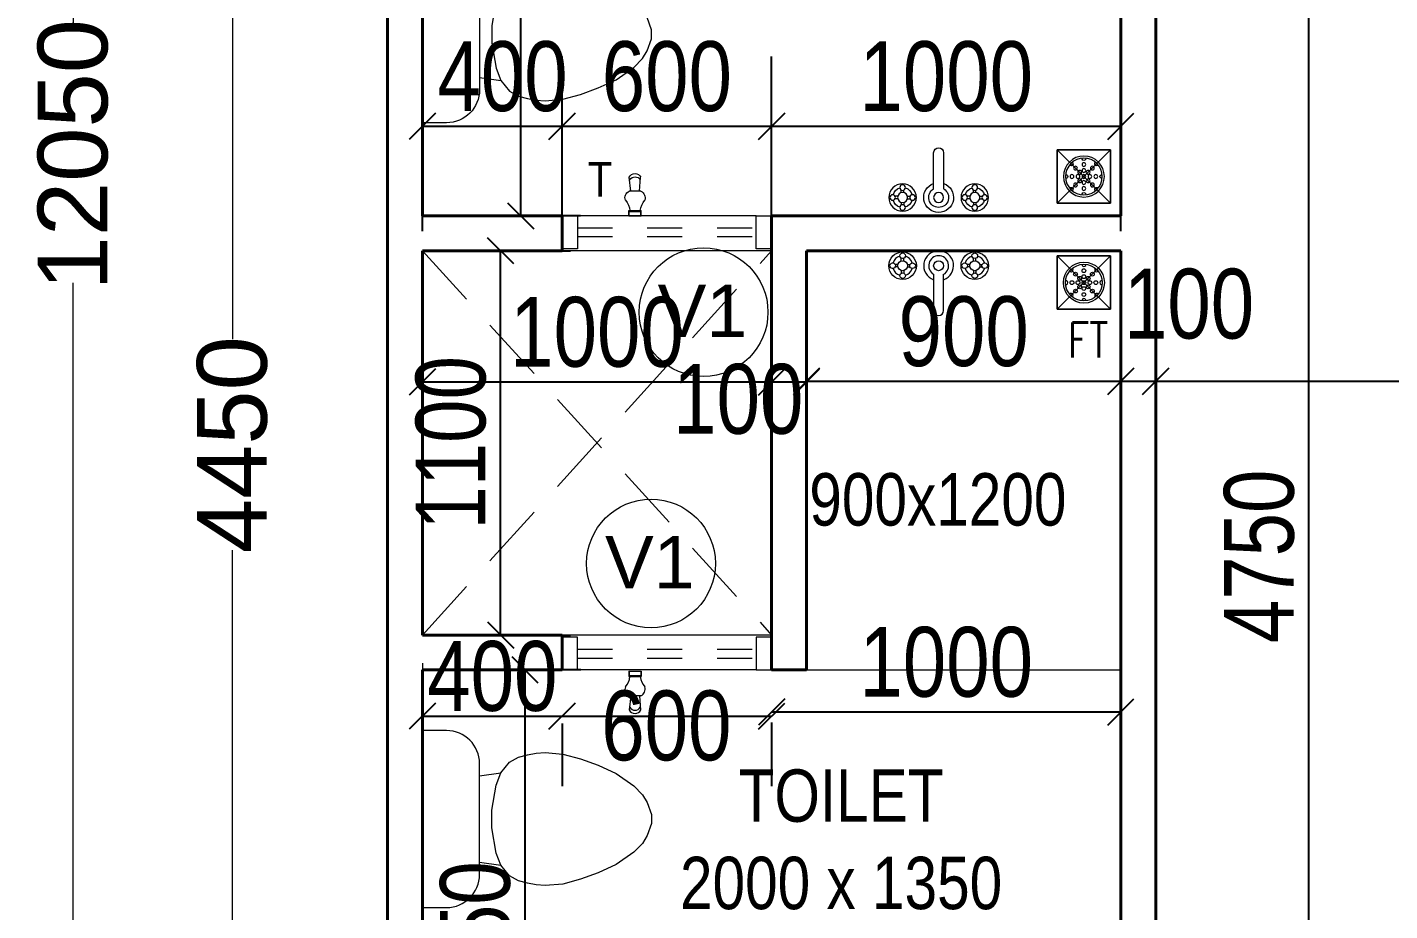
# Model space of a CAD drawing. Header units: metres. Extents: x 1689 to 2066, y 219 to 408.
# Drawn here: x 1914.75 to 1918.652, y 338.557 to 341.087 of the extents above; entities that cross this region are included whole.
import ezdxf

# ---------------------------------------------------------------- set-up
doc = ezdxf.new("R2010")
doc.units = ezdxf.units.M
doc.header["$LTSCALE"] = 1.5
for name, pattern in [('00_toilet$0$8th floor plan$0$HIDDEN', [0.375, 0.25, -0.125]), ('CENTER', [2, 1.25, -0.25, 0.25, -0.25]), ('DASHED', [0.75, 0.5, -0.25]), ('DASHED2', [0.375, 0.25, -0.125])]:
    doc.linetypes.add(name, pattern=pattern)
for name, color, linetype, lineweight in [('A- DOOR WINDOW TAGS', 7, 'Continuous', 5), ('A-FIXTURES', 127, 'Continuous', 5), ('A-GRID', 252, 'CENTER', 5), ('A-SYMBOL', 252, 'Continuous', 5), ('A-WALL', 1, 'Continuous', 40), ('A-WINDOW', 143, 'Continuous', 13), ('A-Working Dimension', 42, 'Continuous', 5)]:
    doc.layers.add(name, color=color, linetype=linetype, lineweight=lineweight)
doc.layers.add('A-Text', color=7, linetype='Continuous')
doc.styles.add('ARIAL NARROW', font='ARIALN.TTF')
doc.styles.add('DIM', font='arial.ttf', dxfattribs={"width": 0.8, "height": 0.2})
doc.styles.add('Roman', font='romans.shx', dxfattribs={"bigfont": 'bigfont.shx'})
doc.styles.get("Standard").update_dxf_attribs({"font": 'arial.ttf', "height": 0.2})
doc.dimstyles.new('W-DIM', dxfattribs={"dimtxt": 0.125, "dimasz": 0.075, "dimexe": 0.2, "dimexo": 0.2, "dimgap": 0.04, "dimtad": 1, "dimdec": 0, "dimlfac": 1000, "dimzin": 0, "dimdsep": 46, "dimtxsty": 'DIM', "dimblk": 'OBLIQUE', "dimcen": 0.09, "dimclrt": 7, "dimadec": 0, "dimazin": 0, "dimtfac": 1, "dimtdec": 0, "dimtofl": 0, "dimtmove": 0, "dimatfit": 3, "dimldrblk": 'OPEN90', "dimfxl": 0.1, "dimtolj": 1, "dimtzin": 0, "dimarcsym": 0})
doc.dimstyles.new('Working Dim', dxfattribs={"dimtxt": 0.125, "dimasz": 0.15, "dimexe": 0.09, "dimexo": 0.0625, "dimgap": 0, "dimtad": 0, "dimdec": 0, "dimlfac": 1000, "dimzin": 0, "dimdsep": 46, "dimtxsty": 'Standard', "dimblk": 'OBLIQUE', "dimcen": 0.09, "dimse1": 1, "dimse2": 1, "dimclrd": 256, "dimclre": 256, "dimadec": 0, "dimazin": 0, "dimtfac": 1, "dimtdec": 0, "dimtofl": 0, "dimtmove": 1, "dimatfit": 3, "dimldrblk": 'OBLIQUE', "dimfxl": 1, "dimtolj": 1, "dimtzin": 0, "dimlwd": -1, "dimlwe": -1, "dimarcsym": 0})

# ---------------------------------------------------------------- blocks, each defined once
blk = doc.blocks.new('V01')
at = {"layer": 'A-WINDOW'}
for p, q in [((0, 0), (0, 0.1)), ((0, 0.1), (0.6, 0.1)), ((0.6, 0.094), (0.6, 0.1)), ((0.044, 0), (0.556, 0))]:
    blk.add_line(p, q, dxfattribs=at)
at = {"layer": 'A-WINDOW', "linetype": 'DASHED', "ltscale": 0.1}
for p, q in [((0.556, 0.0591), (0.044, 0.0591)), ((0.556, 0.0341), (0.044, 0.0341))]:
    blk.add_line(p, q, dxfattribs=at)
at = {"layer": 'A-WINDOW'}
for points in [[(0, 0.0655), (0, 0.0655), (0, 0.094), (0.044, 0.094), (0.044, 0), (0, 0), (0, 0.0215), (0, 0.0285), (0, 0.0285)], [(0.556, 0.0655), (0.556, 0.0655), (0.556, 0.094), (0.6, 0.094), (0.6, 0), (0.556, 0), (0.556, 0.0215), (0.556, 0.0285), (0.556, 0.0285)]]:
    blk.add_lwpolyline(points, close=True, dxfattribs=at)
blk = doc.blocks.new('A$C7F4022AB')
at = {"layer": 'A-FIXTURES'}
for p, q in [((0, 253.4, 0), (-69, 253.4, 0)), ((-503.7, 153.9, 0), (-452.9, 172.4, 0)), ((-452.9, 172.4, 0), (-401.9, 186.1, 0)), ((-401.9, 186.1, 0), (-351.3, 190.5, 0)), ((-351.3, 190.5, 0), (-326, 188.3, 0)), ((-326, 188.3, 0), (-300.5, 183.8, 0)), ((-300.5, 183.8, 0), (-275.1, 177, 0)), ((-275.1, 177, 0), (-249.7, 162.6, 0)), ((-249.7, 162.6, 0), (-224.3, 132.3, 0)), ((-163.7, 158.8, 0), (-163.7, -158.7, 0)), ((-605.3, 95, 0), (-554.5, 130.2, 0)), ((-554.5, 130.2, 0), (-503.7, 153.9, 0)), ((-224.3, 132.3, 0), (-211.6, 97.4, 0)), ((-163.7, 123.5, 0), (-224.3, 132.3, 0)), ((-630.7, 69.6, 0), (-605.3, 95, 0)), ((-211.6, 97.4, 0), (-198.9, 25.4, 0)), ((-656.1, 12.7, 0), (-643.4, 47.6, 0)), ((-643.4, 47.6, 0), (-630.7, 69.6, 0)), ((-656.1, -12.7, 0), (-656.1, 12.7, 0)), ((-198.9, 25.4, 0), (-198.9, -25.4, 0)), ((-643.4, -47.6, 0), (-656.1, -12.7, 0)), ((-198.9, -25.4, 0), (-211.6, -97.4, 0)), ((-630.7, -69.6, 0), (-643.4, -47.6, 0)), ((-605.3, -95, 0), (-630.7, -69.6, 0)), ((-554.5, -130.2, 0), (-605.3, -95, 0)), ((-211.6, -97.4, 0), (-224.3, -132.3, 0)), ((-503.7, -153.9, 0), (-554.5, -130.2, 0)), ((-452.9, -172.4, 0), (-503.7, -153.9, 0)), ((-224.3, -132.3, 0), (-249.7, -162.6, 0)), ((-163.7, -123.5, 0), (-224.3, -132.3, 0)), ((-401.9, -186.1, 0), (-452.9, -172.4, 0)), ((-351.3, -190.5, 0), (-401.9, -186.1, 0)), ((-326, -188.3, 0), (-351.3, -190.5, 0)), ((-300.5, -183.8, 0), (-326, -188.3, 0)), ((-275.1, -177, 0), (-300.5, -183.8, 0)), ((-249.7, -162.6, 0), (-275.1, -177, 0)), ((-69, -253.4, 0), (0, -253.4, 0))]:
    blk.add_line(p, q, dxfattribs=at)
blk.add_lwpolyline([(0, -253.4), (0, 253.4)], dxfattribs=at)
for centre, start, end in [((-69, 158.8, 0), 90, 180), ((-69, -158.7, 0), 180, 270)]:
    blk.add_arc(centre, 94.6, start, end, dxfattribs=at)
blk = doc.blocks.new('CUT OUT 100x100')
at = {"layer": 'A-FIXTURES'}
for p, q in [((-50, -50), (50.8, 50.8)), ((50.8, -50), (-50, 50.8))]:
    blk.add_line(p, q, dxfattribs=at)
at = {"layer": 'A-FIXTURES', "color": 1}
blk.add_lwpolyline([(-50, 50.8), (-50, -50), (50.8, -50), (50.8, 50.8)], close=True, dxfattribs=at)
at = {"layer": 'A-FIXTURES'}
blk.add_lwpolyline([(-50, 50.8), (50.8, 50.8), (50.8, -50), (-50, -50)], close=True, dxfattribs=at)
at = {"layer": 'A-FIXTURES', "color": 1}
blk.add_circle((0.4, 0.4), 38.8, dxfattribs=at)
at = {"layer": 'A-FIXTURES', "color": 7}
for centre, radius in [((0.4, 0.4), 34.8), ((0.4, 23), 3.56), ((-22.2, 0.4), 3.56), ((-15.6, 16.4), 3.56), ((-10.9, 0.4), 3.56), ((-7.6, 8.4), 3.56), ((0.4, 11.7), 3.56), ((0.4, 0.4), 3.56), ((8.4, 8.4), 3.56), ((11.7, 0.4), 3.56), ((16.4, 16.4), 3.56), ((23, 0.4), 3.56), ((-15.6, -15.6), 3.56), ((-7.6, -7.6), 3.56), ((0.4, -10.9), 3.56), ((0.4, -22.2), 3.56), ((8.4, -7.6), 3.56), ((16.4, -15.6), 3.56)]:
    blk.add_circle(centre, radius, dxfattribs=at)
for centre, start, end in [((-23.6, 24.4), 212.6981, 57.3019), ((0.4, 34.3), 167.6981, 12.3019), ((24.4, 24.4), 122.6981, 327.3019), ((-33.6, 0.4), 257.6981, 102.3019), ((34.3, 0.4), 77.6981, 282.3019), ((-23.6, -23.6), 302.6981, 147.3019), ((24.4, -23.6), 32.6981, 237.3019), ((0.4, -33.6), 347.6981, 192.3019)]:
    blk.add_arc(centre, 3.56, start, end, dxfattribs=at)
blk = doc.blocks.new('Faucet - Bathroom top')
at = {"layer": 'A-FIXTURES'}
for p, q in [((-4.11, 0.12), (-4.38, 0.12)), ((-3.75, 0.48), (-3.75, 0.75)), ((-3.5, 0.48), (-3.5, 0.75)), ((-3.15, 0.12), (-2.88, 0.12)), ((3.14, 0.12), (2.88, 0.12)), ((3.5, 0.48), (3.5, 0.75)), ((3.75, 0.48), (3.75, 0.75)), ((4.1, 0.12), (4.38, 0.12)), ((-4.1, -0.12), (-4.38, -0.12)), ((-3.75, -0.48), (-3.75, -0.75)), ((-3.5, -0.48), (-3.5, -0.75)), ((-3.14, -0.12), (-2.88, -0.12)), ((-0.5, -0.86), (-0.5, -4.5)), ((0.5, -4.5), (0.5, -0.86)), ((3.15, -0.12), (2.88, -0.12)), ((3.5, -0.48), (3.5, -0.75)), ((3.75, -0.48), (3.75, -0.75)), ((4.11, -0.12), (4.38, -0.12))]:
    blk.add_line(p, q, dxfattribs=at)
for centre, radius in [((-3.62, 0), 1.38), ((3.63, 0), 1.38), ((-4.62, 0), 0.28), ((-3.62, 0), 0.5), ((-3.62, 1), 0.28), ((-2.62, 0), 0.28), ((0, 0), 0.5), ((2.62, 0), 0.28), ((3.63, 0), 0.5), ((3.63, 1), 0.28), ((4.62, 0), 0.28), ((-3.62, -1), 0.28), ((3.63, -1), 0.28)]:
    blk.add_circle(centre, radius, dxfattribs=at)
for centre, radius, start, end in [((0, 0), 1.5, 289.6514, 250.3603), ((-3.62, 0), 1, 105.2407, 164.2093), ((-3.62, 0), 1, 16.4413, 74.0789), ((0, 0), 1, 300.3431, 239.7554), ((3.63, 0), 1, 106.12, 164.0884), ((3.63, 0), 1, 16.2342, 73.9047), ((-3.62, 0), 1, 196.2342, 253.9047), ((-3.62, 0), 1, 286.12, 344.0884), ((3.63, 0), 1, 196.4413, 254.0789), ((3.63, 0), 1, 285.2407, 344.2093), ((0, -4.5), 0.5, 180, 0)]:
    blk.add_arc(centre, radius, start, end, dxfattribs=at)
blk = doc.blocks.new('A$C0B5D0E53')
at = {"layer": 'A-FIXTURES'}
for p, q in [((0, 10.6), (0, 46.6)), ((0, 46.6), (15.3, 46.6)), ((1.3, 45), (12.3, 45)), ((12.3, 10.6), (12.3, 46.6)), ((15.3, 10.7), (15.3, 46.6)), ((70.5, 45.4), (70.5, 11.9)), ((70.5, 41), (110.5, 44.7)), ((0, 10.6), (12.3, 10.6)), ((1.3, 12.1), (12.3, 12.1)), ((12.3, 10.7), (15.3, 10.7)), ((70.5, 16.2), (110.5, 12.2))]:
    blk.add_line(p, q, dxfattribs=at)
for centre, radius, start, end in [((2.5, 42.7), 2.66, 117.11, 161.7293), ((8.1, 99), 56.2, 277.358, 310.4214), ((51.6, 36.7), 20.8, 24.7259, 109.7544), ((93.9, 28.5), 17.7, 301.8025, 58.5186), ((103.5, 28.5), 17.7, 293.45, 66.55), ((2.5, 14.5), 2.66, 198.2707, 242.89), ((8.1, -41.8), 56.2, 49.5786, 82.642), ((51.6, 20.6), 20.8, 250.2456, 335.2741)]:
    blk.add_arc(centre, radius, start, end, dxfattribs=at)
blk = doc.blocks.new('_Oblique')
at = {"color": 0, "linetype": 'ByBlock', "lineweight": -2}
blk.add_line((-0.5, -0.5), (0.5, 0.5), dxfattribs=at)
blk = doc.blocks.new('*D322')
at = {"layer": 'A-Working Dimension', "transparency": 16777216}
for p, q in [((1914.881, 346.7467), (1914.881, 341.0884)), ((1914.881, 334.6969), (1914.881, 340.3552))]:
    blk.add_line(p, q, dxfattribs=at)
at = {"layer": 'Defpoints', "color": 0, "linetype": 'Continuous', "transparency": 16777216}
for p in [(1915.1372, 346.7467), (1914.881, 334.6969), (1915.7144, 334.6969)]:
    blk.add_point(p, dxfattribs=at)
at = {"layer": 'A-Working Dimension', "linetype": 'Continuous', "transparency": 16777216, "xscale": 0.15, "yscale": 0.15, "zscale": 0.15}
for p, rotation in [((1914.881, 346.7467), 90), ((1914.881, 334.6969), 270)]:
    blk.add_blockref('_Oblique', p, dxfattribs=dict(at, rotation=rotation))
at = {"layer": 'A-Working Dimension', "color": 0, "linetype": 'Continuous', "transparency": 16777216, "insert": (1914.881, 340.7218), "char_height": 0.2, "attachment_point": 5, "rotation": 90}
blk.add_mtext('\\A1;12050', dxfattribs=at)
blk = doc.blocks.new('*D324')
at = {"layer": 'A-Working Dimension', "transparency": 16777216}
for p, q in [((1915.3372, 342.1466), (1915.3372, 340.1939)), ((1915.3372, 337.6969), (1915.3372, 339.5893))]:
    blk.add_line(p, q, dxfattribs=at)
at = {"layer": 'Defpoints', "color": 0, "linetype": 'Continuous', "transparency": 16777216}
for p in [(1915.3372, 342.1466), (1915.7814, 342.1466), (1915.6814, 337.6969)]:
    blk.add_point(p, dxfattribs=at)
at = {"layer": 'A-Working Dimension', "linetype": 'Continuous', "transparency": 16777216, "xscale": 0.15, "yscale": 0.15, "zscale": 0.15}
for p, rotation in [((1915.3372, 342.1466), 90), ((1915.3372, 337.6969), 270)]:
    blk.add_blockref('_Oblique', p, dxfattribs=dict(at, rotation=rotation))
at = {"layer": 'A-Working Dimension', "color": 0, "linetype": 'Continuous', "transparency": 16777216, "insert": (1915.3372, 339.8916), "char_height": 0.2, "attachment_point": 5, "rotation": 90}
blk.add_mtext('\\A1;4450', dxfattribs=at)
blk = doc.blocks.new('*D335')
at = {"layer": 'A-Working Dimension', "color": 0, "lineweight": -2, "transparency": 16777216}
for p, q in [((1923.2323, 338.4541), (1923.2323, 338.4816)), ((1917.9824, 338.2816), (1923.2323, 338.2816))]:
    blk.add_line(p, q, dxfattribs=at)
at = {"layer": 'Defpoints', "color": 0, "transparency": 16777216}
for p in [(1917.9824, 338.2816), (1923.2323, 338.2816), (1923.2323, 338.2541)]:
    blk.add_point(p, dxfattribs=at)
at = {"layer": 'A-Working Dimension', "color": 0, "lineweight": -2, "transparency": 16777216, "xscale": 0.075, "yscale": 0.075, "zscale": 0.075, "rotation": 180}
blk.add_blockref('_Oblique', (1917.9824, 338.2816), dxfattribs=at)
at = {"layer": 'A-Working Dimension', "color": 0, "lineweight": -2, "transparency": 16777216, "xscale": 0.075, "yscale": 0.075, "zscale": 0.075}
blk.add_blockref('_Oblique', (1923.2323, 338.2816), dxfattribs=at)
at = {"layer": 'A-Working Dimension', "transparency": 16777216, "insert": (1920.418, 338.4882), "char_height": 0.2, "attachment_point": 5, "style": 'DIM'}
blk.add_mtext('\\A1;5250', dxfattribs=at)
blk = doc.blocks.new('_Open90')
at = {"color": 0, "linetype": 'ByBlock', "lineweight": -2}
for p, q in [((0, 0), (-1, 0)), ((-0.5, 0.5), (0, 0)), ((0, 0), (-0.5, -0.5))]:
    blk.add_line(p, q, dxfattribs=at)
blk = doc.blocks.new('*D285')
at = {"layer": 'A-Working Dimension', "color": 0, "lineweight": -2, "transparency": 16777216}
for p, q in [((1915.8814, 340.0713), (1916.8814, 340.0713)), ((1915.8814, 339.8768), (1915.8814, 339.8713))]:
    blk.add_line(p, q, dxfattribs=at)
at = {"layer": 'Defpoints', "color": 0, "transparency": 16777216}
for p in [(1915.8814, 340.0768), (1916.8814, 340.0713), (1916.8814, 340.0713)]:
    blk.add_point(p, dxfattribs=at)
at = {"layer": 'A-Working Dimension', "color": 0, "lineweight": -2, "transparency": 16777216, "xscale": 0.075, "yscale": 0.075, "zscale": 0.075, "rotation": 180}
blk.add_blockref('_Oblique', (1915.8814, 340.0713), dxfattribs=at)
at = {"layer": 'A-Working Dimension', "color": 0, "lineweight": -2, "transparency": 16777216, "xscale": 0.075, "yscale": 0.075, "zscale": 0.075}
blk.add_blockref('_Oblique', (1916.8814, 340.0713), dxfattribs=at)
at = {"layer": 'A-Working Dimension', "transparency": 16777216, "insert": (1916.3814, 340.2134), "char_height": 0.2, "attachment_point": 5, "style": 'DIM'}
blk.add_mtext('\\A1;1000', dxfattribs=at)
blk = doc.blocks.new('*D434')
at = {"layer": 'A-Working Dimension', "color": 0, "lineweight": -2, "transparency": 16777216}
for p, q in [((1916.9814, 340.0967), (1916.9814, 340.2713)), ((1916.8814, 340.0713), (1916.9814, 340.0713))]:
    blk.add_line(p, q, dxfattribs=at)
at = {"layer": 'Defpoints', "color": 0, "transparency": 16777216}
for p in [(1916.8814, 340.0713), (1916.9814, 340.0713), (1916.9814, 339.8967)]:
    blk.add_point(p, dxfattribs=at)
at = {"layer": 'A-Working Dimension', "color": 0, "lineweight": -2, "transparency": 16777216, "xscale": 0.075, "yscale": 0.075, "zscale": 0.075, "rotation": 180}
blk.add_blockref('_Oblique', (1916.8814, 340.0713), dxfattribs=at)
at = {"layer": 'A-Working Dimension', "color": 0, "lineweight": -2, "transparency": 16777216, "xscale": 0.075, "yscale": 0.075, "zscale": 0.075}
blk.add_blockref('_Oblique', (1916.9814, 340.0713), dxfattribs=at)
at = {"layer": 'A-Working Dimension', "transparency": 16777216, "insert": (1916.7859, 340.0215), "char_height": 0.2, "attachment_point": 5, "style": 'DIM'}
blk.add_mtext('\\A1;100', dxfattribs=at)
blk = doc.blocks.new('*D286')
at = {"layer": 'A-Working Dimension', "color": 0, "lineweight": -2, "transparency": 16777216}
for p, q in [((1917.8814, 340.0967), (1917.8814, 340.2731)), ((1916.9814, 340.0731), (1917.8814, 340.0731))]:
    blk.add_line(p, q, dxfattribs=at)
at = {"layer": 'Defpoints', "color": 0, "transparency": 16777216}
for p in [(1916.9814, 340.0731), (1917.8814, 340.0731), (1917.8814, 339.8967)]:
    blk.add_point(p, dxfattribs=at)
at = {"layer": 'A-Working Dimension', "color": 0, "lineweight": -2, "transparency": 16777216, "xscale": 0.075, "yscale": 0.075, "zscale": 0.075, "rotation": 180}
blk.add_blockref('_Oblique', (1916.9814, 340.0731), dxfattribs=at)
at = {"layer": 'A-Working Dimension', "color": 0, "lineweight": -2, "transparency": 16777216, "xscale": 0.075, "yscale": 0.075, "zscale": 0.075}
blk.add_blockref('_Oblique', (1917.8814, 340.0731), dxfattribs=at)
at = {"layer": 'A-Working Dimension', "transparency": 16777216, "insert": (1917.4314, 340.2152), "char_height": 0.2, "attachment_point": 5, "style": 'DIM'}
blk.add_mtext('\\A1;900', dxfattribs=at)
blk = doc.blocks.new('*D287')
at = {"layer": 'A-Working Dimension', "color": 0, "lineweight": -2, "transparency": 16777216}
for p, q in [((1917.9814, 340.0967), (1917.9814, 340.2731)), ((1917.8814, 340.0731), (1917.9814, 340.0731))]:
    blk.add_line(p, q, dxfattribs=at)
at = {"layer": 'Defpoints', "color": 0, "transparency": 16777216}
for p in [(1917.8814, 340.0731), (1917.9814, 340.0731), (1917.9814, 339.8967)]:
    blk.add_point(p, dxfattribs=at)
at = {"layer": 'A-Working Dimension', "color": 0, "lineweight": -2, "transparency": 16777216, "xscale": 0.075, "yscale": 0.075, "zscale": 0.075, "rotation": 180}
blk.add_blockref('_Oblique', (1917.8814, 340.0731), dxfattribs=at)
at = {"layer": 'A-Working Dimension', "color": 0, "lineweight": -2, "transparency": 16777216, "xscale": 0.075, "yscale": 0.075, "zscale": 0.075}
blk.add_blockref('_Oblique', (1917.9814, 340.0731), dxfattribs=at)
at = {"layer": 'A-Working Dimension', "transparency": 16777216, "insert": (1918.0768, 340.294), "char_height": 0.2, "attachment_point": 5, "style": 'DIM'}
blk.add_mtext('\\A1;100', dxfattribs=at)
blk = doc.blocks.new('*D435')
at = {"layer": 'A-Working Dimension', "color": 0, "lineweight": -2, "transparency": 16777216}
for p, q in [((1921.0316, 340.1269), (1921.0316, 340.2731)), ((1917.9814, 340.0731), (1921.0316, 340.0731))]:
    blk.add_line(p, q, dxfattribs=at)
at = {"layer": 'Defpoints', "color": 0, "transparency": 16777216}
for p in [(1917.9814, 340.0731), (1921.0316, 340.0731), (1921.0316, 339.9269)]:
    blk.add_point(p, dxfattribs=at)
at = {"layer": 'A-Working Dimension', "color": 0, "lineweight": -2, "transparency": 16777216, "xscale": 0.075, "yscale": 0.075, "zscale": 0.075, "rotation": 180}
blk.add_blockref('_Oblique', (1917.9814, 340.0731), dxfattribs=at)
at = {"layer": 'A-Working Dimension', "color": 0, "lineweight": -2, "transparency": 16777216, "xscale": 0.075, "yscale": 0.075, "zscale": 0.075}
blk.add_blockref('_Oblique', (1921.0316, 340.0731), dxfattribs=at)
at = {"layer": 'A-Working Dimension', "transparency": 16777216, "insert": (1919.5065, 340.2153), "char_height": 0.2, "attachment_point": 5, "style": 'DIM'}
blk.add_mtext('\\A1;3050', dxfattribs=at)
blk = doc.blocks.new('*D292')
at = {"layer": 'A-Working Dimension', "color": 0, "lineweight": -2, "transparency": 16777216}
for p, q in [((1915.8814, 340.5024), (1915.8814, 341.0031)), ((1916.2814, 340.5024), (1916.2814, 341.0031)), ((1915.8814, 340.8031), (1916.2814, 340.8031))]:
    blk.add_line(p, q, dxfattribs=at)
at = {"layer": 'Defpoints', "color": 0, "transparency": 16777216}
for p in [(1916.2814, 340.8031), (1915.8814, 340.3024), (1916.2814, 340.3024)]:
    blk.add_point(p, dxfattribs=at)
at = {"layer": 'A-Working Dimension', "color": 0, "lineweight": -2, "transparency": 16777216, "xscale": 0.075, "yscale": 0.075, "zscale": 0.075, "rotation": 180}
blk.add_blockref('_Oblique', (1915.8814, 340.8031), dxfattribs=at)
at = {"layer": 'A-Working Dimension', "color": 0, "lineweight": -2, "transparency": 16777216, "xscale": 0.075, "yscale": 0.075, "zscale": 0.075}
blk.add_blockref('_Oblique', (1916.2814, 340.8031), dxfattribs=at)
at = {"layer": 'A-Working Dimension', "transparency": 16777216, "insert": (1916.1109, 340.9452), "char_height": 0.2, "attachment_point": 5, "style": 'DIM'}
blk.add_mtext('\\A1;400', dxfattribs=at)
blk = doc.blocks.new('*D293')
at = {"layer": 'A-Working Dimension', "color": 0, "lineweight": -2, "transparency": 16777216}
for p, q in [((1916.2814, 340.6467), (1916.2814, 341.0031)), ((1916.8814, 340.5025), (1916.8814, 341.0031)), ((1916.2814, 340.8031), (1916.8814, 340.8031))]:
    blk.add_line(p, q, dxfattribs=at)
at = {"layer": 'Defpoints', "color": 0, "transparency": 16777216}
for p in [(1916.8814, 340.8031), (1916.2814, 340.4467), (1916.8814, 340.3025)]:
    blk.add_point(p, dxfattribs=at)
at = {"layer": 'A-Working Dimension', "color": 0, "lineweight": -2, "transparency": 16777216, "xscale": 0.075, "yscale": 0.075, "zscale": 0.075, "rotation": 180}
blk.add_blockref('_Oblique', (1916.2814, 340.8031), dxfattribs=at)
at = {"layer": 'A-Working Dimension', "color": 0, "lineweight": -2, "transparency": 16777216, "xscale": 0.075, "yscale": 0.075, "zscale": 0.075}
blk.add_blockref('_Oblique', (1916.8814, 340.8031), dxfattribs=at)
at = {"layer": 'A-Working Dimension', "transparency": 16777216, "insert": (1916.5814, 340.9452), "char_height": 0.2, "attachment_point": 5, "style": 'DIM'}
blk.add_mtext('\\A1;600', dxfattribs=at)
blk = doc.blocks.new('*D294')
at = {"layer": 'A-Working Dimension', "color": 0, "lineweight": -2, "transparency": 16777216}
for p, q in [((1916.8814, 340.5025), (1916.8814, 341.0031)), ((1917.8814, 340.5024), (1917.8814, 341.0031)), ((1916.8814, 340.8031), (1917.8814, 340.8031))]:
    blk.add_line(p, q, dxfattribs=at)
at = {"layer": 'Defpoints', "color": 0, "transparency": 16777216}
for p in [(1917.8814, 340.8031), (1916.8814, 340.3025), (1917.8814, 340.3024)]:
    blk.add_point(p, dxfattribs=at)
at = {"layer": 'A-Working Dimension', "color": 0, "lineweight": -2, "transparency": 16777216, "xscale": 0.075, "yscale": 0.075, "zscale": 0.075, "rotation": 180}
blk.add_blockref('_Oblique', (1916.8814, 340.8031), dxfattribs=at)
at = {"layer": 'A-Working Dimension', "color": 0, "lineweight": -2, "transparency": 16777216, "xscale": 0.075, "yscale": 0.075, "zscale": 0.075}
blk.add_blockref('_Oblique', (1917.8814, 340.8031), dxfattribs=at)
at = {"layer": 'A-Working Dimension', "transparency": 16777216, "insert": (1917.3814, 340.9452), "char_height": 0.2, "attachment_point": 5, "style": 'DIM'}
blk.add_mtext('\\A1;1000', dxfattribs=at)
blk = doc.blocks.new('*D447')
at = {"layer": 'A-Working Dimension', "color": 0, "lineweight": -2, "transparency": 16777216}
for p, q in [((1916.3346, 339.2467), (1915.9755, 339.2467)), ((1916.1755, 337.8969), (1916.1755, 339.2467))]:
    blk.add_line(p, q, dxfattribs=at)
at = {"layer": 'Defpoints', "color": 0, "transparency": 16777216}
for p in [(1916.1755, 339.2467), (1916.5346, 339.2467), (1916.1755, 337.8969)]:
    blk.add_point(p, dxfattribs=at)
at = {"layer": 'A-Working Dimension', "color": 0, "lineweight": -2, "transparency": 16777216, "xscale": 0.075, "yscale": 0.075, "zscale": 0.075}
for p, rotation in [((1916.1755, 339.2467), 90), ((1916.1755, 337.8969), 270)]:
    blk.add_blockref('_Oblique', p, dxfattribs=dict(at, rotation=rotation))
at = {"layer": 'A-Working Dimension', "transparency": 16777216, "insert": (1916.0333, 338.4504), "char_height": 0.2, "attachment_point": 5, "rotation": 90, "style": 'DIM'}
blk.add_mtext('\\A1;1350', dxfattribs=at)
blk = doc.blocks.new('*D305')
at = {"layer": 'A-Working Dimension', "color": 0, "lineweight": -2, "transparency": 16777216}
for p, q in [((1916.1054, 339.3467), (1916.1054, 340.4467)), ((1916.1909, 340.4467), (1916.3054, 340.4467)), ((1916.2378, 339.3467), (1916.3054, 339.3467))]:
    blk.add_line(p, q, dxfattribs=at)
at = {"layer": 'Defpoints', "color": 0, "transparency": 16777216}
for p in [(1915.9909, 340.4467), (1916.1054, 340.4467), (1916.0378, 339.3467)]:
    blk.add_point(p, dxfattribs=at)
at = {"layer": 'A-Working Dimension', "color": 0, "lineweight": -2, "transparency": 16777216, "xscale": 0.075, "yscale": 0.075, "zscale": 0.075}
for p, rotation in [((1916.1054, 340.4467), 90), ((1916.1054, 339.3467), 270)]:
    blk.add_blockref('_Oblique', p, dxfattribs=dict(at, rotation=rotation))
at = {"layer": 'A-Working Dimension', "transparency": 16777216, "insert": (1915.9633, 339.8967), "char_height": 0.2, "attachment_point": 5, "rotation": 90, "style": 'DIM'}
blk.add_mtext('\\A1;1100', dxfattribs=at)
blk = doc.blocks.new('*D448')
at = {"layer": 'A-Working Dimension', "color": 0, "lineweight": -2, "transparency": 16777216}
for p, q in [((1916.3345, 341.9467), (1915.963, 341.9467)), ((1916.163, 340.5467), (1916.163, 341.9467)), ((1916.3345, 340.5467), (1915.963, 340.5467))]:
    blk.add_line(p, q, dxfattribs=at)
at = {"layer": 'Defpoints', "color": 0, "transparency": 16777216}
for p in [(1916.163, 341.9467), (1916.5345, 341.9467), (1916.5345, 340.5467)]:
    blk.add_point(p, dxfattribs=at)
at = {"layer": 'A-Working Dimension', "color": 0, "lineweight": -2, "transparency": 16777216, "xscale": 0.075, "yscale": 0.075, "zscale": 0.075}
for p, rotation in [((1916.163, 341.9467), 90), ((1916.163, 340.5467), 270)]:
    blk.add_blockref('_Oblique', p, dxfattribs=dict(at, rotation=rotation))
at = {"layer": 'A-Working Dimension', "transparency": 16777216, "insert": (1916.0209, 341.5112), "char_height": 0.2, "attachment_point": 5, "rotation": 90, "style": 'DIM'}
blk.add_mtext('\\A1;1400', dxfattribs=at)
blk = doc.blocks.new('*D455')
at = {"layer": 'A-Working Dimension', "color": 0, "lineweight": -2, "transparency": 16777216}
for p, q in [((1915.8814, 339.1142), (1916.2814, 339.1142)), ((1915.8814, 339.0467), (1915.8814, 338.9142)), ((1916.2814, 339.0467), (1916.2814, 338.9142))]:
    blk.add_line(p, q, dxfattribs=at)
at = {"layer": 'Defpoints', "color": 0, "transparency": 16777216}
for p in [(1915.8814, 339.2467), (1916.2814, 339.2467), (1916.2814, 339.1142)]:
    blk.add_point(p, dxfattribs=at)
at = {"layer": 'A-Working Dimension', "color": 0, "lineweight": -2, "transparency": 16777216, "xscale": 0.075, "yscale": 0.075, "zscale": 0.075, "rotation": 180}
blk.add_blockref('_Oblique', (1915.8814, 339.1142), dxfattribs=at)
at = {"layer": 'A-Working Dimension', "color": 0, "lineweight": -2, "transparency": 16777216, "xscale": 0.075, "yscale": 0.075, "zscale": 0.075}
blk.add_blockref('_Oblique', (1916.2814, 339.1142), dxfattribs=at)
at = {"layer": 'A-Working Dimension', "transparency": 16777216, "insert": (1916.0817, 339.2281), "char_height": 0.2, "attachment_point": 5, "style": 'DIM'}
blk.add_mtext('\\A1;400', dxfattribs=at)
blk = doc.blocks.new('*D456')
at = {"layer": 'A-Working Dimension', "color": 0, "lineweight": -2, "transparency": 16777216}
for p, q in [((1916.2814, 339.1142), (1916.8814, 339.1142)), ((1916.2814, 339.0937), (1916.2814, 338.9142)), ((1916.8814, 339.0967), (1916.8814, 338.9142))]:
    blk.add_line(p, q, dxfattribs=at)
at = {"layer": 'Defpoints', "color": 0, "transparency": 16777216}
for p in [(1916.2814, 339.2937), (1916.8814, 339.2967), (1916.8814, 339.1142)]:
    blk.add_point(p, dxfattribs=at)
at = {"layer": 'A-Working Dimension', "color": 0, "lineweight": -2, "transparency": 16777216, "xscale": 0.075, "yscale": 0.075, "zscale": 0.075, "rotation": 180}
blk.add_blockref('_Oblique', (1916.2814, 339.1142), dxfattribs=at)
at = {"layer": 'A-Working Dimension', "color": 0, "lineweight": -2, "transparency": 16777216, "xscale": 0.075, "yscale": 0.075, "zscale": 0.075}
blk.add_blockref('_Oblique', (1916.8814, 339.1142), dxfattribs=at)
at = {"layer": 'A-Working Dimension', "transparency": 16777216, "insert": (1916.58, 339.0865), "char_height": 0.2, "attachment_point": 5, "style": 'DIM'}
blk.add_mtext('\\A1;600', dxfattribs=at)
blk = doc.blocks.new('*D457')
at = {"layer": 'A-Working Dimension', "color": 0, "lineweight": -2, "transparency": 16777216}
for p, q in [((1916.8814, 339.3142), (1916.8814, 339.3265)), ((1916.8814, 339.1265), (1917.8814, 339.1265))]:
    blk.add_line(p, q, dxfattribs=at)
at = {"layer": 'Defpoints', "color": 0, "transparency": 16777216}
for p in [(1916.8814, 339.1142), (1917.8814, 339.1265), (1917.8814, 339.1265)]:
    blk.add_point(p, dxfattribs=at)
at = {"layer": 'A-Working Dimension', "color": 0, "lineweight": -2, "transparency": 16777216, "xscale": 0.075, "yscale": 0.075, "zscale": 0.075, "rotation": 180}
blk.add_blockref('_Oblique', (1916.8814, 339.1265), dxfattribs=at)
at = {"layer": 'A-Working Dimension', "color": 0, "lineweight": -2, "transparency": 16777216, "xscale": 0.075, "yscale": 0.075, "zscale": 0.075}
blk.add_blockref('_Oblique', (1917.8814, 339.1265), dxfattribs=at)
at = {"layer": 'A-Working Dimension', "transparency": 16777216, "insert": (1917.3814, 339.2686), "char_height": 0.2, "attachment_point": 5, "style": 'DIM'}
blk.add_mtext('\\A1;1000', dxfattribs=at)
blk = doc.blocks.new('*D459')
at = {"layer": 'A-Working Dimension', "color": 0, "lineweight": -2, "transparency": 16777216}
for p, q in [((1918.4202, 337.1969), (1918.4202, 341.9467)), ((1918.1814, 337.1969), (1918.6202, 337.1969))]:
    blk.add_line(p, q, dxfattribs=at)
at = {"layer": 'Defpoints', "color": 0, "transparency": 16777216}
for p in [(1918.4202, 341.9467), (1918.4202, 341.9467), (1917.9814, 337.1969)]:
    blk.add_point(p, dxfattribs=at)
at = {"layer": 'A-Working Dimension', "color": 0, "lineweight": -2, "transparency": 16777216, "xscale": 0.075, "yscale": 0.075, "zscale": 0.075}
for p, rotation in [((1918.4202, 341.9467), 90), ((1918.4202, 337.1969), 270)]:
    blk.add_blockref('_Oblique', p, dxfattribs=dict(at, rotation=rotation))
at = {"layer": 'A-Working Dimension', "transparency": 16777216, "insert": (1918.2781, 339.5718), "char_height": 0.2, "attachment_point": 5, "rotation": 90, "style": 'DIM'}
blk.add_mtext('\\A1;4750', dxfattribs=at)
blk = doc.blocks.new('V1')
at = {"layer": 'A- DOOR WINDOW TAGS', "lineweight": 5}
blk.add_circle((1710.1774, 437.4812), 0.1843, dxfattribs=at)
at = {"layer": 'A- DOOR WINDOW TAGS', "insert": (1710.0456, 437.56), "char_height": 0.15, "attachment_point": 1, "style": 'Roman'}
blk.add_mtext_dynamic_manual_height_columns('{\\fArial|b0|i0|c0|p34;V1}', width=0.246397, gutter_width=0.325, heights=[0], dxfattribs=at)
blk = doc.blocks.new('GRID 02')
at = {"layer": 'A-GRID', "ltscale": 0.5}
blk.add_line((0, 17.0978), (0, 0.3134), dxfattribs=at)

msp = doc.modelspace()

# ---------------------------------------------------------------- linework, layer by layer
at = {"layer": 'A-SYMBOL', "linetype": 'DASHED2', "ltscale": 0.5}
for p, q in [((1915.88144, 340.44674), (1916.88144, 339.34674)), ((1915.88144, 339.34674), (1916.88144, 340.44674))]:
    msp.add_line(p, q, dxfattribs=at)
at = {"layer": 'A-SYMBOL'}
msp.add_line((1916.98144, 339.24674), (1917.88144, 339.24674), dxfattribs=at)
at = {"layer": 'A-WALL', "color": 1}
for p, q in [((1915.78144, 345.84674), (1915.78144, 333.29674)), ((1917.88144, 340.54674), (1917.88144, 342.04674)), ((1915.88144, 340.54674), (1915.88144, 341.94674)), ((1917.98144, 337.19686), (1917.98144, 341.94674)), ((1916.28143, 340.54674), (1915.88144, 340.54674)), ((1917.88144, 340.54674), (1916.88144, 340.54674)), ((1916.88144, 339.24674), (1916.88144, 340.54674)), ((1915.88144, 339.34674), (1915.88144, 340.44674)), ((1915.88144, 340.44674), (1916.28142, 340.44674)), ((1916.98144, 340.44674), (1917.88144, 340.44674)), ((1916.98144, 339.24674), (1916.98144, 340.44674)), ((1917.88144, 337.19686), (1917.88144, 340.44674)), ((1915.88144, 339.34674), (1915.88144, 339.36663)), ((1916.28142, 339.34674), (1915.88144, 339.34674)), ((1916.28143, 339.24674), (1915.88144, 339.24674)), ((1915.88144, 337.89686), (1915.88144, 339.24674)), ((1916.28143, 339.24674), (1915.88144, 339.24674)), ((1916.98144, 339.24674), (1916.88143, 339.24674)), ((1916.98144, 339.24674), (1916.88144, 339.24674))]:
    msp.add_line(p, q, dxfattribs=at)
at = {"layer": 'A-WALL', "ltscale": 50}
for p, q in [((1916.28143, 340.54674), (1916.28143, 340.44674)), ((1916.28142, 339.34674), (1916.28143, 339.24674))]:
    msp.add_line(p, q, dxfattribs=at)

# ---------------------------------------------------------------- block references
at = {"layer": 'A- DOOR WINDOW TAGS'}
for p in [(206.50933, -97.21025, 0.00499), (206.35865, -97.92973)]:
    msp.add_blockref('V1', p, dxfattribs=at)
at = {"layer": 'A-FIXTURES'}
for name, p, xscale, yscale, zscale in [('A$C7F4022AB', (1915.88144, 341.06663), -0.0009999999999999, 0.0009999999999999, 0.0009999999999999), ('Faucet - Bathroom top', (1917.35973, 340.40398), 0.02851200000000018, 0.02851200000000018, 0.02851200000000018)]:
    msp.add_blockref(name, p, dxfattribs=dict(at, xscale=xscale, yscale=yscale, zscale=zscale))
at = {"layer": 'A-FIXTURES', "rotation": 180}
for name, p, xscale, yscale, zscale in [('Faucet - Bathroom top', (1917.35973, 340.59922), -0.02851200000000018, 0.02851200000000018, 0.02851200000000018), ('A$C7F4022AB', (1915.88144, 338.81991), 0.0009999999999999, 0.0009999999999999, 0.0009999999999999)]:
    msp.add_blockref(name, p, dxfattribs=dict(at, xscale=xscale, yscale=yscale, zscale=zscale))
at = {"layer": 'A-FIXTURES', "extrusion": (-0.003393, -9.92905e-06, -0.999994), "xscale": 0.001512323228356699, "yscale": 0.001512323228356699, "zscale": -0.001512323228356699}
msp.add_blockref('CUT OUT 100x100', (-1917.76533, 340.65859, -6.51065), dxfattribs=at)
at = {"layer": 'A-FIXTURES', "extrusion": (0, 0, -1), "yscale": 0.001, "zscale": -0.001}
for p, xscale, rotation in [((-1916.4617, 340.54674), 0.001, 90.00000000000001), ((-1916.4617, 339.24303), -0.001, 90)]:
    msp.add_blockref('A$C0B5D0E53', p, dxfattribs=dict(at, xscale=xscale, rotation=rotation))
at = {"layer": 'A-FIXTURES', "extrusion": (-0.003393, 9.92905e-06, -0.999994), "xscale": -0.001512323228356699, "yscale": 0.001512323228356695, "zscale": -0.001512323228356699, "rotation": 180}
msp.add_blockref('CUT OUT 100x100', (-1917.76533, 340.35624, -6.50388), dxfattribs=at)
at = {"layer": 'A-GRID', "linetype": '00_toilet$0$8th floor plan$0$HIDDEN'}
msp.add_blockref('GRID 02', (1915.88144, 330.79369), dxfattribs=at)
at = {"layer": 'A-WINDOW', "rotation": 180}
msp.add_blockref('V01', (1916.88143, 340.54674), dxfattribs=at)
at = {"layer": 'A-WINDOW', "xscale": -1}
msp.add_blockref('V01', (1916.88143, 339.24674), dxfattribs=at)

# ---------------------------------------------------------------- texts
at = {"layer": 'A-FIXTURES', "style": 'ARIAL NARROW'}
msp.add_text('T', height=0.1, dxfattribs=at).set_placement((1916.35529, 340.60128, 0.00499))
at = {"layer": 'A-FIXTURES', "insert": (1917.72918, 340.24141, 0.00999), "char_height": 0.1, "attachment_point": 1, "style": 'DIM'}
msp.add_mtext_dynamic_manual_height_columns('{\\Fromans|c0;FT}', width=0.1534761, gutter_width=1, heights=[0], dxfattribs=at)
at = {"layer": 'A-Text', "char_height": 0.15, "width": 1.0462657, "attachment_point": 1, "style": 'DIM'}
for s, insert in [('\\pxqc;900x1200', (1916.83443, 339.81006)), ('\\pxqc;TOILET\\P2000 x 1350', (1916.55725, 338.96195))]:
    msp.add_mtext(s, dxfattribs=dict(at, insert=insert))

# ---------------------------------------------------------------- dimensions: what is measured, and where the dimension line sits
at = {"layer": 'A-Working Dimension', "color": 0, "linetype": 'Continuous'}
dim = msp.add_linear_dim(base=(1914.88103, 334.69686), p1=(1915.13717, 346.74674), p2=(1915.71437, 334.69686), angle=90, dimstyle='Working Dim', dxfattribs=at)
dim.commit()
dim.dimension.update_dxf_attribs({"geometry": '*D322', "text_midpoint": (1914.88103, 340.7218)})
dim = msp.add_linear_dim(base=(1915.33717, 342.14663), p1=(1915.68144, 337.69686), p2=(1915.78144, 342.14663), angle=90, dimstyle='Working Dim', dxfattribs=at)
dim.commit()
dim.dimension.update_dxf_attribs({"geometry": '*D324', "text_midpoint": (1915.33717, 339.89163), "dimtype": 128})
at = {"layer": 'A-Working Dimension'}
for base, p1, p2, picture, middle in [((1916.16298, 341.94674), (1916.53455, 340.54674), (1916.53455, 341.94674), '*D448', (1916.16298, 341.5112)), ((1916.10541, 340.44674), (1916.03781, 339.34674), (1915.99089, 340.44674), '*D305', (1916.10541, 339.89674)), ((1916.1755, 339.24675), (1916.1755, 337.89686), (1916.53458, 339.24675), '*D447', (1916.1755, 338.4504))]:
    dim = msp.add_linear_dim(base=base, p1=p1, p2=p2, angle=90, dimstyle='W-DIM', override={"dimclrt": 256, "dimtmove": 1}, dxfattribs=at)
    dim.commit()
    dim.dimension.update_dxf_attribs({"geometry": picture, "text_midpoint": middle, "dimtype": 128})
dim = msp.add_linear_dim(base=(1918.42022, 341.94674), p1=(1917.98144, 337.19686), p2=(1918.42022, 341.94674), angle=90, dimstyle='W-DIM', override={"dimclrt": 256, "dimtmove": 1}, dxfattribs=at)
dim.commit()
dim.dimension.update_dxf_attribs({"geometry": '*D459', "text_midpoint": (1918.27811, 339.5718)})
for base, p1, p2, picture, middle in [((1916.28143, 340.80311), (1915.88144, 340.30245), (1916.28143, 340.30245), '*D292', (1916.1109, 340.80311)), ((1917.98144, 340.07308), (1917.88144, 340.07308), (1917.98144, 339.89674), '*D287', (1918.07676, 340.15189)), ((1916.98144, 340.07126), (1916.88144, 340.07126), (1916.98144, 339.89674), '*D434', (1916.78588, 339.87934)), ((1917.88144, 339.12647), (1916.88144, 339.11423), (1917.88144, 339.12647), '*D457', (1917.38144, 339.12647)), ((1916.28143, 339.11423), (1915.88144, 339.24674), (1916.28143, 339.24674), '*D455', (1916.0817, 339.08596)), ((1916.88144, 339.11423), (1916.28143, 339.29374), (1916.88144, 339.29674), '*D456', (1916.57999, 338.94435)), ((1923.23229, 338.28159), (1917.98244, 338.28159), (1923.23229, 338.25405), '*D335', (1920.41798, 338.34612))]:
    dim = msp.add_linear_dim(base=base, p1=p1, p2=p2, dimstyle='W-DIM', override={"dimclrt": 256, "dimtmove": 1}, dxfattribs=at)
    dim.commit()
    dim.dimension.update_dxf_attribs({"geometry": picture, "text_midpoint": middle, "dimtype": 128})
for base, p1, p2, picture, middle in [((1916.88143, 340.80311), (1916.28142, 340.44674), (1916.88143, 340.30252), '*D293', (1916.58143, 340.94523)), ((1917.88144, 340.80311), (1916.88143, 340.30252), (1917.88144, 340.30245), '*D294', (1917.38144, 340.94523)), ((1916.88144, 340.07126), (1915.88144, 340.07683), (1916.88144, 340.07126), '*D285', (1916.38144, 340.21338)), ((1917.88144, 340.07308), (1916.98144, 340.07308), (1917.88144, 339.89674), '*D286', (1917.43144, 340.2152)), ((1921.03163, 340.07308), (1917.98144, 340.07308), (1921.03163, 339.92686), '*D435', (1919.50653, 340.21527))]:
    dim = msp.add_linear_dim(base=base, p1=p1, p2=p2, dimstyle='W-DIM', override={"dimclrt": 256, "dimtmove": 1}, dxfattribs=at)
    dim.commit()
    dim.dimension.update_dxf_attribs({"geometry": picture, "text_midpoint": middle})

doc.saveas('drawing.dxf')
